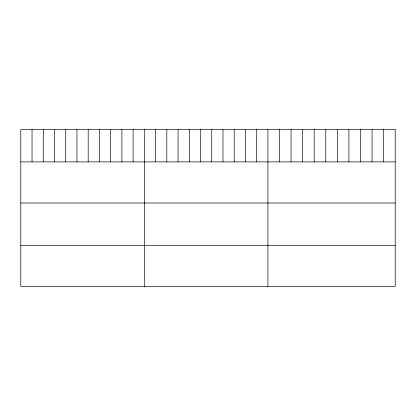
<?xml version="1.0" encoding="UTF-8"?>
<svg xmlns="http://www.w3.org/2000/svg" width="416" height="416" viewBox="0 0 416 416"><rect width="100%" height="100%" fill="white"/><g stroke="black" fill="none" stroke-linecap="round" stroke-linejoin="round"><path stroke-width="0.62" d="M20.8 161.897L395.2 161.897M20.8 202.998L395.2 202.998M20.8 245.341L395.2 245.341M383.63 129.558L383.63 161.897M372.055 129.558L372.055 161.897M360.485 129.558L360.485 161.897M348.91 129.558L348.91 161.897M337.34 129.558L337.34 161.897M325.764 129.558L325.764 161.897M314.194 129.558L314.194 161.897M302.619 129.558L302.619 161.897M291.049 129.558L291.049 161.897M279.474 129.558L279.474 161.897M267.904 129.558L267.904 286.442M256.672 129.558L256.672 161.897M245.44 129.558L245.44 161.897M234.208 129.558L234.208 161.897M222.976 129.558L222.976 161.897M211.744 129.558L211.744 161.897M200.512 129.558L200.512 161.897M189.28 129.558L189.28 161.897M178.048 129.558L178.048 161.897M166.816 129.558L166.816 161.897M155.584 129.558L155.584 161.897M144.352 129.558L144.352 286.442M133.12 129.558L133.12 161.897M121.888 129.558L121.888 161.897M110.656 129.558L110.656 161.897M99.424 129.558L99.424 161.897M88.192 129.558L88.192 161.897M76.96 129.558L76.96 161.897M65.728 129.558L65.728 161.897M54.496 129.558L54.496 161.897M43.264 129.558L43.264 161.897M32.032 129.558L32.032 161.897M395.2 129.558L20.8 129.558L20.8 286.442L395.2 286.442L395.2 129.558"/></g></svg>
